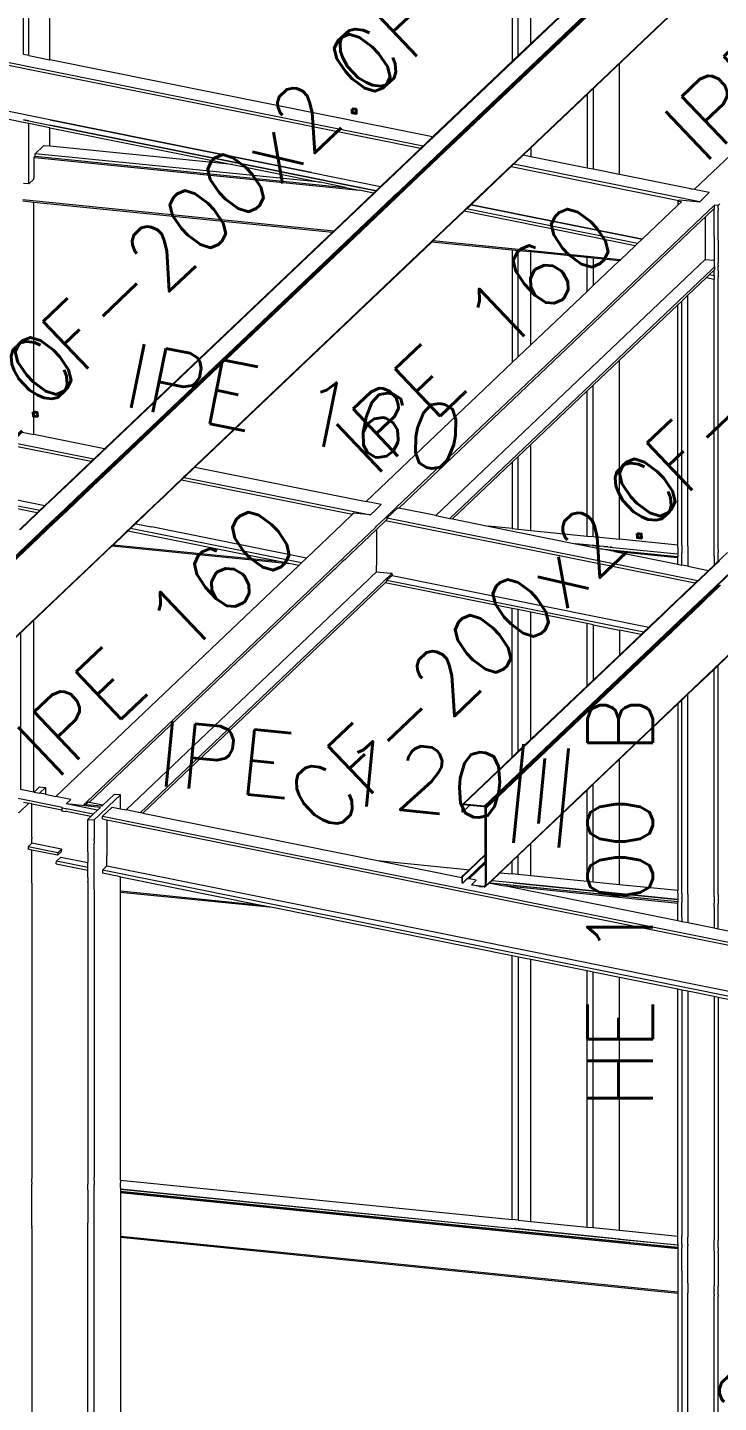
# Model space of a CAD drawing. Header units: millimetres. Extents: x 0 to 42, y 0 to 29.7.
# Drawn here: x 20.135 to 21.759, y 12.523 to 15.756 of the extents above; entities that cross this region are included whole.
import ezdxf
from ezdxf.enums import TextEntityAlignment as Align

# ---------------------------------------------------------------- set-up
doc = ezdxf.new("R2010")
doc.units = ezdxf.units.MM
doc.layers.add('BARRAS_DE_ACERO', color=7, linetype='Continuous', lineweight=9)
doc.layers.add('REFERENCIA_DE_LAS_BARRAS', color=2, linetype='Continuous', lineweight=9)
doc.styles.add('CYPETXT', font='romans__.ttf', dxfattribs={"height": 0.2})

msp = doc.modelspace()

# ---------------------------------------------------------------- linework, layer by layer
at = {"layer": 'BARRAS_DE_ACERO'}
for p, q in [((21.28604, 15.63529), (21.87554, 16.19594)), ((21.28949, 15.63652), (21.87732, 16.19558)), ((21.87939, 16.19516), (21.29088, 15.63545)), ((21.72241, 16.1013), (21.08882, 15.49873)), ((21.08762, 15.49897), (21.70516, 16.0863)), ((21.1407, 15.48828), (21.76271, 16.07986)), ((21.29879, 15.45698), (21.9142, 16.04227)), ((21.92146, 16.04788), (21.29946, 15.4563)), ((20.18762, 15.68024), (20.18762, 16.03427)), ((20.13817, 15.6902), (20.13817, 15.98724)), ((22.3176, 15.96102), (21.70246, 15.37599)), ((21.52614, 15.85683), (21.139, 15.48862)), ((21.06459, 15.4776), (19.85787, 15.72065)), ((20.13817, 15.6902), (20.18762, 15.68024)), ((21.27413, 15.67689), (21.08715, 15.49906)), ((21.46434, 15.61272), (21.52614, 15.6715)), ((21.52614, 15.41064), (21.52614, 15.6715)), ((20.18762, 15.53917), (19.75803, 15.6257)), ((21.11534, 15.47294), (21.28604, 15.63529)), ((21.28949, 15.63652), (21.12009, 15.4754)), ((21.29088, 15.63545), (21.12562, 15.47827)), ((21.46434, 15.61272), (21.45007, 15.59915)), ((21.46434, 15.61272), (21.46434, 15.42309)), ((20.13817, 15.53696), (20.12581, 15.53945)), ((20.12581, 15.53943), (20.13817, 15.53694)), ((20.13817, 15.53694), (20.13817, 15.53696)), ((20.13817, 15.53696), (20.18762, 15.527)), ((20.13817, 15.53694), (20.18762, 15.52698)), ((20.18762, 15.52042), (20.13817, 15.53038)), ((20.13817, 15.38857), (20.13817, 15.53038)), ((20.18762, 15.53917), (20.80265, 15.4153)), ((20.80254, 15.41531), (20.18762, 15.53917)), ((20.18762, 15.52698), (20.18762, 15.527)), ((20.18762, 15.527), (20.68216, 15.4274)), ((20.68183, 15.42743), (20.18762, 15.52698)), ((20.18762, 15.47706), (20.18762, 15.52042)), ((20.96572, 15.38304), (21.08762, 15.49897)), ((21.11814, 15.46683), (21.1407, 15.48828)), ((20.14993, 15.45082), (20.15301, 15.45376)), ((20.17278, 15.47855), (20.15301, 15.45974)), ((20.82262, 15.39252), (20.15301, 15.45974)), ((20.15301, 15.45939), (20.15301, 15.45974)), ((20.15301, 15.45376), (20.15301, 15.45939)), ((20.15302, 15.45376), (20.15301, 15.45376)), ((20.18762, 15.47706), (20.17278, 15.47855)), ((20.97696, 15.39426), (21.05887, 15.47216)), ((21.00306, 15.36172), (21.11437, 15.46758)), ((21.11555, 15.46633), (21.00603, 15.36217)), ((21.00701, 15.36113), (21.11654, 15.4653)), ((21.01068, 15.37341), (21.11052, 15.46835)), ((21.01247, 15.37305), (21.1123, 15.46799)), ((21.11534, 15.47294), (21.11052, 15.46835)), ((21.1123, 15.46799), (21.11712, 15.47258)), ((21.11814, 15.46683), (21.11654, 15.4653)), ((21.11712, 15.47258), (21.12009, 15.4754)), ((21.29921, 15.45568), (21.28206, 15.43936)), ((21.29946, 15.4563), (21.28839, 15.44579)), ((21.29832, 15.45653), (21.29879, 15.45698)), ((21.29954, 15.456), (21.29979, 15.45623)), ((21.3179, 15.47345), (21.29979, 15.45623)), ((21.3179, 15.45258), (21.29979, 15.45623)), ((21.3179, 15.47345), (21.3179, 15.45258)), ((20.14992, 15.4508), (20.15269, 15.45052)), ((20.14992, 15.4508), (20.14992, 15.40246)), ((20.15269, 15.45052), (20.91435, 15.37405)), ((20.61697, 15.43394), (20.82262, 15.39252)), ((20.88748, 15.38601), (20.68183, 15.42743)), ((20.68183, 15.42743), (20.68216, 15.4274)), ((20.68216, 15.4274), (20.88778, 15.38598)), ((21.08346, 15.25219), (21.27575, 15.43507)), ((21.17705, 15.33989), (21.27688, 15.43484)), ((21.27151, 15.42933), (21.27723, 15.43477)), ((21.27151, 15.42933), (21.66561, 15.34996)), ((21.2817, 15.43901), (21.27724, 15.43478)), ((21.28206, 15.43936), (21.2817, 15.43901)), ((21.28235, 15.44004), (21.28172, 15.43944)), ((21.28298, 15.44064), (21.28235, 15.44004)), ((21.28298, 15.44064), (21.28424, 15.44184)), ((21.52614, 15.41064), (21.46434, 15.42309)), ((20.13817, 15.38857), (20.12581, 15.38982)), ((20.80265, 15.4153), (20.96475, 15.38265)), ((20.96475, 15.38265), (20.97677, 15.39407)), ((20.97677, 15.39407), (20.97696, 15.39426)), ((21.69389, 15.37685), (21.52614, 15.41064)), ((20.27298, 14.66501), (21.00031, 15.35674)), ((20.95443, 15.37231), (20.29112, 14.74144)), ((20.95015, 15.36684), (20.29181, 14.74072)), ((20.36192, 14.7564), (20.9944, 15.35792)), ((20.99618, 15.35756), (20.36371, 14.75604)), ((20.8821, 15.38054), (20.91435, 15.37405)), ((20.94847, 15.36718), (20.95416, 15.37258)), ((20.95533, 15.37176), (20.95015, 15.36684)), ((20.96474, 15.38264), (20.95419, 15.37261)), ((20.96501, 15.38237), (20.95443, 15.37231)), ((20.95533, 15.37176), (20.96641, 15.38231)), ((20.96475, 15.38265), (20.96474, 15.38264)), ((20.96501, 15.38237), (20.96521, 15.38256)), ((20.96521, 15.38256), (20.96572, 15.38304)), ((20.96641, 15.38231), (20.96642, 15.38231)), ((20.96643, 15.38232), (20.96642, 15.38231)), ((21.0001, 15.36334), (20.9944, 15.35792)), ((21.00188, 15.36298), (20.99618, 15.35756)), ((21.01068, 15.37341), (21.0001, 15.36334)), ((21.00031, 15.35674), (21.00602, 15.36216)), ((21.00701, 15.36113), (21.0013, 15.3557)), ((21.01247, 15.37305), (21.00188, 15.36298)), ((21.00603, 15.36217), (21.00602, 15.36216)), ((21.73728, 15.36811), (21.69389, 15.37685)), ((21.71472, 15.34666), (21.73728, 15.36811)), ((20.85462, 15.27791), (20.12448, 15.35122)), ((20.12448, 15.34848), (20.14982, 15.34593)), ((20.14982, 15.34593), (20.85202, 15.27544)), ((21.0013, 15.3557), (20.3442, 14.73076)), ((21.17705, 15.33989), (21.08731, 15.25455)), ((21.16683, 15.32978), (21.17738, 15.33981)), ((21.17739, 15.33982), (21.17738, 15.33981)), ((21.5793, 15.25886), (21.17738, 15.33981)), ((21.66561, 15.34996), (21.663, 15.34747)), ((21.66561, 15.34996), (21.66716, 15.35143)), ((21.74752, 15.33684), (21.72055, 15.31119)), ((21.74955, 15.33173), (21.74859, 15.33082)), ((21.74859, 15.2646), (21.74859, 15.32899)), ((21.75625, 15.33811), (21.74955, 15.33877)), ((21.7581, 15.33155), (21.7581, 15.33472)), ((21.7581, 15.33155), (21.7581, 15.32707)), ((21.7581, 15.25673), (21.7581, 15.32707)), ((21.72055, 15.31119), (21.65047, 15.24454)), ((21.72745, 15.31072), (21.71975, 15.3034)), ((21.72971, 15.31287), (21.72745, 15.31072)), ((21.72745, 15.31072), (21.72745, 15.22103)), ((20.85202, 15.27544), (20.31599, 14.76565)), ((20.85202, 15.27544), (20.85462, 15.27791)), ((21.74859, 15.2646), (21.74859, 15.20901)), ((20.51557, 14.7121), (21.08346, 15.25219)), ((21.08731, 15.25455), (20.52828, 14.72289)), ((21.65657, 15.24331), (21.00781, 14.62631)), ((21.08508, 15.25203), (21.08768, 15.25451)), ((21.27413, 15.23305), (21.08508, 15.25203)), ((21.28839, 15.23162), (21.27413, 15.23305)), ((21.27413, 15.23305), (21.27413, 14.96863)), ((21.28839, 14.98219), (21.28839, 15.23162)), ((21.65046, 15.24453), (21.38442, 14.99151)), ((21.56875, 15.24883), (21.5793, 15.25886)), ((21.57931, 15.25887), (21.5793, 15.25886)), ((21.65046, 15.24453), (21.65047, 15.24454)), ((21.7581, 15.25673), (21.7581, 15.20272)), ((21.46434, 15.21396), (21.45007, 15.21539)), ((21.69737, 15.18253), (21.71225, 15.19668)), ((21.71225, 15.19668), (21.72745, 15.21114)), ((21.72745, 15.22103), (21.72745, 15.21114)), ((21.72745, 15.21114), (21.74859, 15.20901)), ((21.74859, 15.20901), (21.74859, 15.20463)), ((21.74859, 15.20463), (21.74859, 15.19374)), ((21.7581, 15.19788), (21.7581, 15.20272)), ((21.7581, 15.19788), (21.7581, 15.19474)), ((21.7581, 15.18745), (21.7581, 15.19474)), ((21.74403, 15.18839), (21.12764, 14.60217)), ((21.73026, 15.16826), (21.74859, 15.16457)), ((21.7369, 15.17457), (21.74859, 15.18569)), ((21.74859, 15.17222), (21.7369, 15.17457)), ((21.74403, 15.18839), (21.74567, 15.18995)), ((21.74567, 15.18995), (21.74955, 15.19364)), ((21.74859, 15.19374), (21.74955, 15.19364)), ((21.74859, 15.17222), (21.74859, 15.18569)), ((21.74859, 15.17222), (21.74859, 15.16457)), ((21.74859, 14.53077), (21.74859, 15.16457)), ((21.7581, 15.18556), (21.7581, 15.18745)), ((21.7581, 15.18556), (21.7581, 15.1703)), ((21.7581, 14.52982), (21.7581, 15.1703)), ((21.46434, 15.14953), (21.45007, 15.13596)), ((21.52614, 14.97413), (21.663, 15.10429)), ((21.663, 15.10429), (21.67251, 15.11333)), ((21.663, 14.53936), (21.663, 15.10429)), ((21.67251, 14.53841), (21.67251, 15.11333)), ((21.28839, 14.98219), (21.3179, 15.01026)), ((20.28451, 14.73571), (19.0778, 14.97876)), ((20.29065, 14.74155), (19.08394, 14.9846)), ((21.27413, 14.96863), (20.93056, 14.64187)), ((21.38442, 14.99151), (21.00172, 14.62754)), ((21.28839, 14.98219), (21.27413, 14.96863)), ((19.2603, 14.81693), (20.17599, 14.63249)), ((19.2603, 14.80321), (20.16408, 14.62116)), ((20.36371, 14.75604), (20.27911, 14.67558)), ((20.33658, 14.7323), (20.36192, 14.7564)), ((20.20085, 14.65614), (20.28451, 14.73571)), ((20.22557, 14.67772), (20.29181, 14.74072)), ((20.29112, 14.74144), (20.22988, 14.6832)), ((20.27499, 14.67373), (20.33658, 14.7323)), ((20.29065, 14.74155), (20.28451, 14.73571)), ((20.3442, 14.73076), (20.28809, 14.67741)), ((20.5134, 14.70874), (20.52828, 14.72289)), ((20.22557, 14.67772), (20.20269, 14.65596)), ((20.20446, 14.65903), (20.22398, 14.6776)), ((20.22988, 14.6832), (20.22398, 14.6776)), ((20.28809, 14.67741), (20.2824, 14.672)), ((20.50293, 14.69878), (20.45858, 14.6566)), ((20.49716, 14.69288), (20.46248, 14.6599)), ((20.50329, 14.69871), (20.49716, 14.69288)), ((20.49716, 14.69288), (20.89908, 14.61193)), ((20.50293, 14.69878), (20.50294, 14.69879)), ((20.50294, 14.69879), (20.5087, 14.70427)), ((20.50765, 14.70457), (20.50758, 14.7045)), ((20.5134, 14.70874), (20.5087, 14.70427)), ((20.17599, 14.63249), (20.20085, 14.65614)), ((20.17646, 14.6324), (20.20137, 14.65609)), ((20.17766, 14.63216), (20.20269, 14.65596)), ((20.20137, 14.65609), (20.20446, 14.65903)), ((20.22192, 14.62325), (20.25118, 14.65108)), ((20.22579, 14.62247), (20.26421, 14.65901)), ((20.26834, 14.65862), (20.22954, 14.62171)), ((20.24241, 14.64068), (20.26222, 14.65952)), ((20.26442, 14.66367), (20.25118, 14.65108)), ((20.26222, 14.65952), (20.26545, 14.66258)), ((20.26558, 14.66032), (20.26421, 14.65901)), ((20.26442, 14.66367), (20.26445, 14.6637)), ((20.26545, 14.66258), (20.27911, 14.67558)), ((20.26771, 14.66235), (20.26558, 14.66032)), ((20.27298, 14.66501), (20.267, 14.65932)), ((20.27329, 14.66765), (20.26817, 14.66278)), ((20.2824, 14.672), (20.26834, 14.65862)), ((20.27329, 14.66765), (20.27449, 14.66879)), ((20.45679, 14.65449), (20.44273, 14.64111)), ((20.45454, 14.65276), (20.44583, 14.64447)), ((20.45454, 14.65276), (20.4564, 14.65453)), ((20.4564, 14.65453), (20.45858, 14.6566)), ((20.46248, 14.6599), (20.45679, 14.65449)), ((20.17646, 14.6324), (20.11653, 14.57541)), ((20.11786, 14.57528), (20.17766, 14.63216)), ((20.16832, 14.57021), (20.22371, 14.62289)), ((20.17058, 14.56998), (20.22579, 14.62247)), ((20.22192, 14.62325), (20.17693, 14.58046)), ((20.18528, 14.57962), (20.22954, 14.62171)), ((20.22371, 14.62289), (20.24241, 14.64068)), ((20.38982, 14.59121), (20.43539, 14.63454)), ((20.43822, 14.63684), (20.39018, 14.59113)), ((20.43539, 14.63454), (20.43588, 14.63501)), ((20.43652, 14.63563), (20.43588, 14.63501)), ((20.4425, 14.6413), (20.43652, 14.63563)), ((20.4427, 14.64109), (20.43822, 14.63684)), ((20.44459, 14.64459), (20.44117, 14.64134)), ((20.44273, 14.64111), (20.4427, 14.64109)), ((20.96613, 14.63471), (20.93056, 14.64187)), ((20.96613, 14.63471), (20.95346, 14.62265)), ((21.00172, 14.62754), (20.97637, 14.60343)), ((21.00513, 14.62685), (20.97978, 14.60274)), ((21.00513, 14.62685), (21.00781, 14.62631)), ((21.09422, 14.6089), (21.00781, 14.62631)), ((20.16636, 14.57041), (20.17693, 14.58046)), ((20.35804, 14.56228), (20.38715, 14.58996)), ((20.35928, 14.56216), (20.38982, 14.59121)), ((20.37672, 14.57833), (20.38864, 14.58966)), ((20.38864, 14.58966), (20.39018, 14.59113)), ((20.38984, 14.58942), (20.38864, 14.58966)), ((20.38984, 14.58942), (20.42622, 14.58209)), ((20.79055, 14.50871), (20.42622, 14.58209)), ((20.79055, 14.50871), (20.87445, 14.58851)), ((20.89908, 14.61193), (20.87445, 14.58851)), ((20.95245, 14.58068), (20.88137, 14.51308)), ((20.95245, 14.58068), (20.95553, 14.58361)), ((20.95507, 14.57615), (20.97634, 14.59637)), ((20.95553, 14.58361), (20.97637, 14.60343)), ((21.70388, 14.44983), (20.97634, 14.59637)), ((21.12764, 14.60217), (21.13374, 14.60094)), ((20.16636, 14.57041), (19.78912, 14.21163)), ((20.15341, 14.55603), (19.79076, 14.21114)), ((20.15567, 14.5558), (19.79215, 14.21007)), ((20.1579, 14.55558), (19.79307, 14.20859)), ((20.1598, 14.55539), (19.7934, 14.20692)), ((19.79868, 14.03028), (20.35804, 14.56228)), ((20.15341, 14.55603), (20.156, 14.55849)), ((20.15826, 14.55826), (20.15567, 14.5558)), ((20.15911, 14.56145), (20.156, 14.55849)), ((20.16048, 14.55804), (20.1579, 14.55558)), ((20.15826, 14.55826), (20.1598, 14.55973)), ((20.16832, 14.57021), (20.15911, 14.56145)), ((20.16137, 14.56122), (20.1598, 14.55973)), ((20.1598, 14.55539), (20.16239, 14.55785)), ((20.16048, 14.55804), (20.1636, 14.561)), ((20.16137, 14.56122), (20.17058, 14.56998)), ((20.1655, 14.56081), (20.16239, 14.55785)), ((20.17281, 14.56975), (20.1636, 14.561)), ((20.1655, 14.56081), (20.1747, 14.56956)), ((20.17281, 14.56975), (20.17282, 14.56976)), ((20.18338, 14.57981), (20.17282, 14.56976)), ((20.18528, 14.57962), (20.1747, 14.56956)), ((20.33638, 14.54038), (20.35928, 14.56216)), ((20.33678, 14.54034), (20.35968, 14.56212)), ((20.37672, 14.57833), (20.37058, 14.57249)), ((20.77864, 14.49738), (20.37672, 14.57833)), ((20.95507, 14.57615), (20.8926, 14.51673)), ((20.95507, 14.57615), (20.95506, 14.49107)), ((21.3179, 14.57401), (21.45007, 14.56074)), ((21.45007, 14.56074), (21.46434, 14.55931)), ((21.46434, 14.55931), (21.52614, 14.5531)), ((20.33638, 14.54038), (20.04785, 14.26596)), ((20.33418, 14.53787), (20.14982, 14.36253)), ((20.33418, 14.53787), (20.33678, 14.54034)), ((20.88125, 14.50594), (20.8926, 14.51673)), ((21.42292, 14.54269), (21.44941, 14.54003)), ((21.42322, 14.54263), (21.42292, 14.54269)), ((21.46262, 14.5387), (21.44941, 14.54003)), ((21.44941, 14.54), (21.45409, 14.53953)), ((21.46262, 14.53868), (21.45409, 14.53953)), ((21.46597, 14.53837), (21.46262, 14.5387)), ((21.46262, 14.53868), (21.46628, 14.53831)), ((21.47133, 14.53781), (21.46628, 14.53831)), ((21.47133, 14.53781), (21.47156, 14.53779)), ((21.47293, 14.53765), (21.47156, 14.53779)), ((21.4732, 14.53763), (21.47293, 14.53765)), ((21.47829, 14.53713), (21.4732, 14.53764)), ((21.47655, 14.53729), (21.47797, 14.53714)), ((21.47829, 14.53713), (21.4798, 14.53699)), ((21.48924, 14.53603), (21.4798, 14.53699)), ((21.48961, 14.53599), (21.48924, 14.53603)), ((21.48961, 14.53599), (21.49898, 14.53505)), ((21.49846, 14.53507), (21.50456, 14.53446)), ((21.49898, 14.53505), (21.51015, 14.53393)), ((21.50737, 14.53418), (21.50456, 14.53446)), ((21.50737, 14.53418), (21.51015, 14.5339)), ((21.51051, 14.5339), (21.51015, 14.53393)), ((21.51015, 14.5339), (21.663, 14.51856)), ((21.51051, 14.5339), (21.663, 14.51859)), ((21.663, 14.53338), (21.663, 14.51859)), ((21.663, 14.51859), (21.663, 14.51856)), ((21.663, 14.51856), (21.663, 14.51258)), ((21.67251, 14.53841), (21.67251, 14.52131)), ((21.67251, 14.51932), (21.67251, 14.52131)), ((21.67251, 14.51764), (21.67251, 14.51932)), ((21.67251, 14.51204), (21.67251, 14.51764)), ((21.74859, 14.52478), (21.74859, 14.53077)), ((21.74859, 14.51367), (21.74859, 14.52478)), ((21.77994, 14.52164), (21.75357, 14.49657)), ((21.7581, 14.52982), (21.7581, 14.52383)), ((21.7581, 14.51272), (21.7581, 14.52383)), ((20.77864, 14.49738), (20.77249, 14.49154)), ((20.77864, 14.49738), (20.79055, 14.50871)), ((20.85269, 14.48581), (20.8498, 14.48306)), ((20.87515, 14.50717), (20.85269, 14.48581)), ((20.8559, 14.48183), (20.85938, 14.48514)), ((20.85938, 14.48514), (20.86508, 14.49056)), ((20.86508, 14.49056), (20.86509, 14.49057)), ((20.8678, 14.49315), (20.86509, 14.49057)), ((20.8678, 14.49315), (20.86935, 14.49462)), ((20.88137, 14.51308), (20.87515, 14.50717)), ((20.95506, 14.47736), (20.95506, 14.49107)), ((21.663, 14.49433), (21.67251, 14.49241)), ((21.67251, 14.49241), (21.67251, 14.51204)), ((21.68703, 14.48949), (21.67251, 14.49241)), ((21.75345, 14.49646), (21.71625, 14.46108)), ((21.76148, 14.50268), (21.7168, 14.46018)), ((21.80691, 14.4949), (21.73266, 14.42428)), ((21.74859, 14.49236), (21.73534, 14.47976)), ((21.75357, 14.49657), (21.75345, 14.49646)), ((21.75773, 14.50105), (21.75657, 14.49995)), ((21.80887, 14.4947), (21.75772, 14.44605)), ((21.7581, 14.5014), (21.75773, 14.50105)), ((21.7581, 14.50302), (21.7581, 14.51272)), ((21.7581, 14.50302), (21.7581, 14.5014)), ((21.75964, 14.50287), (21.7581, 14.5014)), ((20.27412, 13.93556), (20.84365, 14.47721)), ((20.28023, 13.93433), (20.84975, 14.47598)), ((20.36665, 13.91693), (20.93617, 14.45857)), ((20.84365, 14.47721), (20.84979, 14.48305)), ((20.84975, 14.47598), (20.85589, 14.48182)), ((20.8498, 14.48306), (20.84979, 14.48305)), ((20.8559, 14.48183), (20.85589, 14.48182)), ((20.93617, 14.45857), (20.94231, 14.46441)), ((20.94232, 14.46442), (20.94231, 14.46441)), ((20.9541, 14.47563), (20.94232, 14.46442)), ((20.95506, 14.47736), (20.95506, 14.47655)), ((20.96306, 14.47575), (20.98886, 14.47316)), ((20.96957, 14.45184), (20.97572, 14.45769)), ((20.97978, 14.45452), (20.97567, 14.45061)), ((20.97572, 14.45769), (20.98917, 14.47049)), ((20.99168, 14.46819), (20.97976, 14.45686)), ((20.97978, 14.45686), (20.97976, 14.45686)), ((20.97978, 14.45686), (21.58342, 14.33529)), ((20.97978, 14.45452), (20.97978, 14.45686)), ((20.99168, 14.47288), (20.98886, 14.47316)), ((20.99168, 14.46998), (20.99168, 14.46819)), ((20.99168, 14.46819), (21.59533, 14.34661)), ((21.71001, 14.45566), (21.70388, 14.44983)), ((21.71605, 14.4609), (21.70431, 14.44974)), ((21.70503, 14.44899), (21.7168, 14.46018)), ((21.71001, 14.45566), (21.73534, 14.47976)), ((21.71605, 14.4609), (21.71625, 14.46108)), ((20.40616, 13.90897), (20.97567, 14.45061)), ((21.70431, 14.44974), (21.6599, 14.40749)), ((21.66124, 14.40736), (21.67356, 14.41907)), ((21.663, 14.41096), (21.67251, 14.42)), ((21.68, 14.42712), (21.67251, 14.42)), ((21.67356, 14.41907), (21.67409, 14.41957)), ((21.68242, 14.42941), (21.68, 14.42712)), ((21.68242, 14.42941), (21.68703, 14.43381)), ((21.70388, 14.44983), (21.68703, 14.43381)), ((21.72451, 14.41446), (21.73463, 14.42408)), ((21.72736, 14.41477), (21.73691, 14.42385)), ((21.73914, 14.42363), (21.72855, 14.41355)), ((21.74101, 14.42344), (21.73178, 14.41466)), ((21.75772, 14.44605), (21.73463, 14.42408)), ((21.75981, 14.44563), (21.73691, 14.42385)), ((21.73914, 14.42363), (21.74514, 14.42934)), ((21.76354, 14.44488), (21.74101, 14.42344)), ((21.76184, 14.44522), (21.74514, 14.42934)), ((21.71184, 14.40448), (21.20848, 13.92575)), ((21.21012, 13.92526), (21.71269, 14.40322)), ((21.21151, 13.92419), (21.71499, 14.40301)), ((21.21244, 13.92271), (21.71622, 14.40184)), ((21.6594, 14.40754), (21.59533, 14.34661)), ((21.65801, 14.40569), (21.59701, 14.34768)), ((21.61044, 14.35907), (21.66124, 14.40736)), ((21.6599, 14.40749), (21.65801, 14.40569)), ((21.6625, 14.4105), (21.6594, 14.40754)), ((21.6625, 14.4105), (21.663, 14.41096)), ((21.7133, 14.4038), (21.71269, 14.40322)), ((21.7133, 14.4038), (21.72402, 14.414)), ((21.71499, 14.40301), (21.71518, 14.40319)), ((21.7171, 14.40501), (21.71518, 14.40319)), ((21.72021, 14.40563), (21.71622, 14.40184)), ((21.72433, 14.40955), (21.72021, 14.40563)), ((21.72402, 14.414), (21.72451, 14.41446)), ((21.72853, 14.41354), (21.72855, 14.41355)), ((21.46434, 14.3522), (21.45007, 14.35507)), ((21.61044, 14.35907), (21.597, 14.34628)), ((21.15834, 13.93046), (21.59564, 14.34637)), ((21.5965, 14.34579), (21.15998, 13.93062)), ((21.21276, 13.92104), (21.63625, 14.32381)), ((21.46434, 14.3522), (21.52614, 14.33975)), ((21.59533, 14.34661), (21.58342, 14.33529)), ((21.59631, 14.34701), (21.59701, 14.34768)), ((21.597, 14.34628), (21.5965, 14.34579)), ((21.63625, 14.32381), (21.63697, 14.32451)), ((21.63697, 14.32451), (21.64887, 14.33583)), ((21.80764, 14.30385), (21.52614, 14.03613)), ((21.74859, 14.24899), (21.82495, 14.3216)), ((21.74859, 14.24899), (21.22427, 13.75034)), ((21.74859, 14.24728), (21.7581, 14.25632)), ((21.7581, 13.71752), (21.7581, 14.25632)), ((21.3179, 14.08275), (21.45007, 14.20845)), ((21.663, 14.16588), (21.663, 13.72706)), ((21.27413, 14.04112), (21.15695, 13.92967)), ((21.28839, 14.05468), (21.27413, 14.04112)), ((21.52614, 13.7408), (21.52614, 14.03572)), ((20.16307, 13.97095), (20.17733, 13.96951)), ((20.17733, 13.96951), (20.1634, 13.95627)), ((21.46434, 13.74701), (21.46434, 13.97694)), ((20.12539, 13.93511), (20.13841, 13.93249)), ((20.15039, 13.95889), (20.14982, 13.959)), ((20.17733, 13.95346), (20.1634, 13.95627)), ((20.23716, 13.94141), (20.20159, 13.94857)), ((20.23716, 13.94141), (20.22588, 13.93069)), ((20.27412, 13.93556), (20.26765, 13.92941)), ((20.2714, 13.92904), (20.27753, 13.93487)), ((20.28023, 13.93433), (20.27753, 13.93487)), ((20.3123, 13.92787), (20.28023, 13.93433)), ((20.3123, 13.92787), (20.33901, 13.95328)), ((20.35328, 13.95185), (20.32531, 13.92525)), ((20.35328, 13.95185), (20.33901, 13.95328)), ((21.45007, 13.74844), (21.45007, 13.96337)), ((20.14504, 13.93115), (20.13841, 13.93249)), ((20.14504, 13.93115), (20.21555, 13.91695)), ((20.21555, 13.91695), (20.21533, 13.91482)), ((20.21533, 13.91482), (20.22471, 13.91293)), ((20.21599, 13.92128), (20.21555, 13.91695)), ((20.21599, 13.92128), (20.21738, 13.9226)), ((20.21599, 13.92128), (20.21722, 13.92103)), ((20.22061, 13.92034), (20.21722, 13.92103)), ((20.22537, 13.91938), (20.22061, 13.92034)), ((20.22591, 13.91269), (20.22471, 13.91293)), ((20.22537, 13.91938), (20.22595, 13.91926)), ((20.30672, 13.92257), (20.22588, 13.93069)), ((20.29963, 13.91582), (20.22588, 13.93069)), ((20.28403, 13.90098), (20.22591, 13.91269)), ((20.22595, 13.91926), (20.22657, 13.91914)), ((20.28974, 13.90642), (20.22657, 13.91914)), ((20.2714, 13.92904), (20.26765, 13.92941)), ((20.3095, 13.92521), (20.2714, 13.92904)), ((20.28403, 13.90098), (20.28974, 13.90642)), ((20.28974, 13.90642), (20.29963, 13.91582)), ((20.29147, 13.89307), (20.30275, 13.9038)), ((20.30672, 13.92257), (20.29963, 13.91582)), ((20.32531, 13.92525), (20.30275, 13.9038)), ((20.3123, 13.92787), (20.3095, 13.92521)), ((20.3111, 13.90212), (20.33365, 13.92357)), ((20.3111, 13.90212), (20.96394, 13.77063)), ((20.3111, 13.89553), (20.3111, 13.90212)), ((20.35328, 13.91962), (20.36665, 13.91693)), ((20.40005, 13.9102), (20.36665, 13.91693)), ((20.40616, 13.90897), (20.95774, 13.79787)), ((21.1557, 13.92677), (21.15602, 13.92837)), ((21.1557, 13.92677), (21.1557, 13.91203)), ((21.1576, 13.91184), (21.1557, 13.91203)), ((21.15695, 13.92967), (21.15602, 13.92837)), ((21.15695, 13.92967), (21.15834, 13.93046)), ((21.15984, 13.92871), (21.1576, 13.92658)), ((21.1576, 13.92658), (21.15778, 13.92747)), ((21.1576, 13.91184), (21.17388, 13.92732)), ((21.1576, 13.91184), (21.1576, 13.92658)), ((21.15778, 13.92747), (21.15889, 13.92853)), ((21.15778, 13.92747), (21.1583, 13.92819)), ((21.1583, 13.92819), (21.15889, 13.92853)), ((21.15998, 13.93062), (21.15834, 13.93046)), ((21.15907, 13.92863), (21.15889, 13.92853)), ((21.15907, 13.92863), (21.15984, 13.92871)), ((21.15998, 13.92872), (21.15984, 13.92871)), ((21.20848, 13.92575), (21.15998, 13.93062)), ((21.17388, 13.92732), (21.15998, 13.92872)), ((21.20848, 13.92385), (21.17388, 13.92732)), ((21.21012, 13.92526), (21.20848, 13.92575)), ((21.20939, 13.92357), (21.20848, 13.92385)), ((21.20939, 13.92357), (21.21016, 13.92298)), ((21.21151, 13.92419), (21.21012, 13.92526)), ((21.21068, 13.92216), (21.21016, 13.92298)), ((21.21086, 13.92123), (21.21068, 13.92216)), ((21.21086, 13.81232), (21.21086, 13.92123)), ((21.21276, 13.92104), (21.21276, 13.74651)), ((20.14504, 13.86238), (20.14504, 13.87349)), ((20.27721, 13.8945), (20.28403, 13.90098)), ((20.27721, 13.84931), (20.27721, 13.8945)), ((20.3111, 13.89553), (20.32165, 13.8934)), ((20.32165, 13.8934), (20.32165, 13.80933)), ((20.32165, 13.8934), (24.87461, 12.97637)), ((20.13654, 13.8302), (20.14504, 13.83828)), ((20.14504, 13.8587), (20.14504, 13.86238)), ((20.14504, 13.8587), (20.14504, 13.85868)), ((20.14504, 13.85271), (20.14504, 13.85868)), ((20.14504, 13.85271), (20.14504, 13.84945)), ((20.14504, 13.84067), (20.14504, 13.84945)), ((20.14504, 13.8391), (20.14504, 13.84067)), ((20.14504, 13.83828), (20.14504, 13.8391)), ((20.21501, 13.82419), (20.14504, 13.83828)), ((20.29147, 13.8523), (20.29147, 13.84768)), ((20.29147, 13.84543), (20.29147, 13.84768)), ((20.29147, 13.844), (20.29147, 13.84543)), ((20.29147, 13.84398), (20.29147, 13.844)), ((20.29147, 13.84398), (20.29147, 13.83801)), ((20.29147, 13.80693), (20.29147, 13.83801)), ((21.3179, 13.76171), (21.3179, 13.83767)), ((20.14504, 13.82246), (20.13654, 13.82418)), ((20.14504, 13.75055), (20.14504, 13.82246)), ((20.20327, 13.79661), (20.21316, 13.80602)), ((20.20651, 13.81611), (20.20591, 13.8102)), ((20.21316, 13.80602), (20.27721, 13.79312)), ((20.27721, 13.8182), (20.27721, 13.79388)), ((20.29147, 13.79101), (20.29147, 13.80693)), ((20.32165, 13.78493), (20.32165, 13.80933)), ((21.28839, 13.76467), (21.28839, 13.8096)), ((20.20261, 13.79015), (20.20327, 13.79661)), ((20.27721, 13.78172), (20.20327, 13.79661)), ((20.27721, 13.75807), (20.27721, 13.77513)), ((20.32165, 13.78493), (20.3111, 13.7749)), ((20.32165, 13.78493), (24.872, 12.86842)), ((20.95774, 13.79787), (21.1601, 13.77755)), ((21.1557, 13.75986), (21.17295, 13.77627)), ((21.1601, 13.77755), (21.17295, 13.77627)), ((21.21086, 13.79557), (21.1691, 13.75586)), ((21.21086, 13.79448), (21.17013, 13.75575)), ((21.21086, 13.79315), (21.17139, 13.75562)), ((21.17186, 13.75474), (21.21086, 13.79183)), ((21.17285, 13.75455), (21.21086, 13.7907)), ((21.21086, 13.79448), (21.21086, 13.79557)), ((21.21086, 13.79315), (21.21086, 13.79448)), ((21.21086, 13.79183), (21.21086, 13.79315)), ((21.21086, 13.79183), (21.21086, 13.7907)), ((21.21086, 13.7907), (21.21086, 13.74689)), ((20.14504, 13.74458), (20.14504, 13.75055)), ((20.14504, 13.74458), (20.14504, 13.06715)), ((20.27721, 13.75807), (20.27721, 13.74842)), ((20.27721, 13.74699), (20.27721, 13.74842)), ((20.27721, 13.74696), (20.27721, 13.74699)), ((20.27721, 13.74696), (20.27721, 13.73131)), ((20.29147, 13.74699), (20.29147, 13.75664)), ((20.29147, 13.74566), (20.29147, 13.74699)), ((20.29147, 13.74566), (20.29147, 13.74556)), ((20.29147, 13.74556), (20.29147, 13.74553)), ((20.29147, 13.72988), (20.29147, 13.74553)), ((20.35328, 13.75981), (20.3111, 13.7683)), ((20.35328, 13.75981), (20.68391, 13.69321)), ((20.35328, 13.75043), (20.35328, 13.75981)), ((20.35328, 13.73935), (20.35328, 13.75043)), ((20.96394, 13.77063), (24.92372, 12.97307)), ((21.1557, 13.75986), (21.1576, 13.75967)), ((21.1557, 13.75799), (21.1557, 13.74512)), ((21.15572, 13.745), (21.1557, 13.74512)), ((21.1576, 13.74779), (21.1576, 13.75967)), ((21.16861, 13.75539), (21.1576, 13.74492)), ((21.1576, 13.74492), (21.1576, 13.74779)), ((21.15766, 13.74461), (21.16893, 13.75533)), ((21.16861, 13.75539), (21.1691, 13.75586)), ((21.16893, 13.75533), (21.16955, 13.7552)), ((21.17013, 13.75575), (21.16955, 13.7552)), ((21.17071, 13.75497), (21.16955, 13.7552)), ((21.17139, 13.75562), (21.17071, 13.75497)), ((21.18944, 13.75121), (21.17285, 13.75455)), ((21.17816, 13.74049), (21.18944, 13.75121)), ((21.19695, 13.7367), (21.17816, 13.74049)), ((21.17816, 13.74049), (21.19923, 13.73837)), ((21.21086, 13.74689), (21.21086, 13.7397)), ((21.21151, 13.73649), (21.22042, 13.74497)), ((21.22001, 13.74498), (21.21244, 13.73778)), ((21.21276, 13.73939), (21.21276, 13.74651)), ((21.21893, 13.74527), (21.22427, 13.75034)), ((21.66284, 13.70032), (21.2226, 13.74453)), ((21.2228, 13.74449), (21.2226, 13.74453)), ((21.22587, 13.75015), (21.2259, 13.75018)), ((21.27602, 13.74513), (21.22587, 13.75015)), ((21.24563, 13.76894), (21.2259, 13.75018)), ((21.27602, 13.74514), (21.2259, 13.75018)), ((21.663, 13.70629), (21.27602, 13.74514)), ((21.27602, 13.74513), (21.66254, 13.70632)), ((21.663, 13.72706), (21.52614, 13.7408)), ((20.27721, 13.73131), (20.27721, 13.05388)), ((20.29147, 13.72988), (20.29147, 13.05245)), ((20.35328, 13.72641), (20.35328, 13.73935)), ((20.35328, 13.72367), (20.35328, 13.72641)), ((20.35328, 13.72641), (20.68391, 13.69321)), ((20.35328, 13.72367), (20.71101, 13.68775)), ((20.35328, 13.04624), (20.35328, 13.72367)), ((21.19695, 13.7367), (21.20848, 13.73554)), ((21.19923, 13.73837), (21.20848, 13.73744)), ((21.20848, 13.73554), (21.21012, 13.7357)), ((21.2107, 13.73878), (21.20939, 13.73753)), ((21.21016, 13.73797), (21.20939, 13.73753)), ((21.21012, 13.7357), (21.21151, 13.73649)), ((21.21068, 13.73869), (21.21016, 13.73797)), ((21.2107, 13.73878), (21.21068, 13.73869)), ((21.21086, 13.73958), (21.2107, 13.73878)), ((21.21086, 13.7397), (21.21086, 13.73958)), ((21.21244, 13.73778), (21.21151, 13.73649)), ((21.663, 13.69704), (21.25501, 13.738)), ((21.66284, 13.7003), (21.52688, 13.71395)), ((21.663, 13.72107), (21.663, 13.72706)), ((21.663, 13.72107), (21.663, 13.70629)), ((21.67251, 13.72012), (21.67251, 13.72611)), ((21.67251, 13.72012), (21.67251, 13.71119)), ((21.67251, 13.70901), (21.67251, 13.71119)), ((21.67251, 13.70901), (21.67251, 13.70534)), ((21.68703, 13.71866), (21.68703, 13.69789)), ((21.74859, 13.71248), (21.74859, 13.71847)), ((21.74859, 13.71248), (21.74859, 13.6977)), ((21.7581, 13.71752), (21.7581, 13.69675)), ((20.68391, 13.69321), (20.71101, 13.68775)), ((20.71101, 13.68775), (21.27413, 13.57433)), ((21.663, 13.70627), (21.66254, 13.70632)), ((21.663, 13.7003), (21.66284, 13.70032)), ((21.663, 13.70629), (21.663, 13.70627)), ((21.663, 13.65583), (21.663, 13.69704)), ((21.67251, 13.70532), (21.67251, 13.70534)), ((21.67251, 13.70532), (21.67251, 13.69935)), ((21.68703, 13.69789), (21.68703, 13.69787)), ((21.68703, 13.69787), (21.68703, 13.69463)), ((21.68703, 13.69463), (21.68703, 13.65099)), ((21.74859, 13.6977), (21.74859, 13.69768)), ((21.74859, 13.68845), (21.74859, 13.69768)), ((21.74859, 13.68845), (21.74859, 13.63859)), ((21.7581, 13.63667), (21.7581, 13.69675)), ((21.67251, 13.66517), (21.67251, 13.65391)), ((21.27413, 13.57433), (21.28839, 13.57146)), ((21.27413, 12.95377), (21.27413, 13.57433)), ((21.28839, 13.57146), (21.3179, 13.56552)), ((21.28839, 13.57146), (21.28839, 12.95234)), ((21.3179, 13.56552), (21.45007, 13.5389)), ((21.3179, 12.94938), (21.3179, 13.56552)), ((21.45007, 13.5389), (21.46434, 13.53603)), ((21.45007, 12.93611), (21.45007, 13.5389)), ((21.46434, 13.53603), (21.52614, 13.52358)), ((21.46434, 12.93468), (21.46434, 13.53603)), ((21.52614, 12.92847), (21.52614, 13.52358)), ((21.52614, 13.52358), (21.663, 13.49601)), ((21.663, 12.91473), (21.663, 13.49601)), ((21.663, 13.49601), (21.67251, 13.49409)), ((21.67251, 13.49409), (21.67251, 12.91378)), ((21.67251, 13.49409), (21.68703, 13.49117)), ((21.68703, 13.49117), (21.68703, 12.91232)), ((21.68703, 13.49117), (21.74859, 13.47877)), ((21.74859, 13.47877), (21.74859, 12.90614)), ((21.74859, 13.47877), (21.7581, 13.47685)), ((21.7581, 13.47685), (21.7581, 12.90519)), ((21.7581, 13.47685), (21.78901, 13.47062)), ((20.14504, 13.06715), (20.14504, 13.06117)), ((20.14504, 13.06117), (20.14504, 13.05006)), ((20.14504, 13.04641), (20.14504, 13.05006)), ((20.14504, 13.04641), (20.14504, 13.04637)), ((20.14504, 13.04043), (20.14504, 13.04637)), ((20.14504, 13.04043), (20.14504, 13.03715)), ((20.14504, 12.93829), (20.14504, 13.03715)), ((20.27721, 13.05388), (20.27721, 13.0479)), ((20.27721, 13.0479), (20.27721, 13.03679)), ((20.27721, 13.02716), (20.27721, 13.03679)), ((20.29147, 13.04647), (20.29147, 13.05245)), ((20.29147, 13.04647), (20.29147, 13.03536)), ((20.35328, 13.04624), (21.27413, 12.95377)), ((20.35328, 13.04624), (20.35328, 13.04026)), ((20.35328, 13.02915), (20.35328, 13.04026)), ((20.27721, 13.02388), (20.27721, 13.02716)), ((20.27721, 13.02388), (20.27721, 12.94579)), ((20.35328, 13.0255), (20.35328, 13.02546)), ((20.35328, 13.02546), (20.35328, 13.01952)), ((20.35328, 13.01952), (21.54904, 12.89946)), ((20.35328, 13.01949), (20.35328, 13.01952)), ((20.14504, 12.93829), (20.14504, 12.93825)), ((20.14504, 12.93825), (20.14504, 12.93502)), ((20.14504, 12.93229), (20.14504, 12.93502)), ((20.14504, 12.93229), (20.14504, 12.25489)), ((20.27721, 12.94579), (20.27721, 12.94577)), ((20.27721, 12.93465), (20.27721, 12.94577)), ((20.27721, 12.92175), (20.27721, 12.93465)), ((20.29147, 12.91759), (20.29147, 12.93326)), ((21.28839, 12.95234), (21.27413, 12.95377)), ((21.2811, 12.9323), (21.66188, 12.89406)), ((21.28839, 12.95234), (21.3179, 12.94938)), ((21.3179, 12.94938), (21.45007, 12.93611)), ((21.45007, 12.93611), (21.46434, 12.93468)), ((21.46434, 12.93468), (21.52614, 12.92847)), ((20.27721, 12.91902), (20.27721, 12.92175)), ((20.27721, 12.24162), (20.27721, 12.91902)), ((20.29147, 12.24019), (20.29147, 12.91759)), ((20.35328, 12.91411), (20.35328, 12.91138)), ((21.663, 12.7826), (20.35328, 12.91411)), ((21.52568, 12.90779), (21.663, 12.894)), ((21.52614, 12.92847), (21.663, 12.91473)), ((21.55029, 12.89934), (21.54904, 12.89946)), ((21.54904, 12.89941), (21.55203, 12.89911)), ((21.55029, 12.89934), (21.66299, 12.88802)), ((21.663, 12.90875), (21.663, 12.91473)), ((21.663, 12.89764), (21.663, 12.90875)), ((21.67251, 12.9078), (21.67251, 12.91378)), ((21.67251, 12.90108), (21.67251, 12.9078)), ((21.67251, 12.89669), (21.67251, 12.90108)), ((21.68703, 12.90634), (21.68703, 12.91232)), ((21.68703, 12.89523), (21.68703, 12.90634)), ((21.74859, 12.90016), (21.74859, 12.90614)), ((21.74859, 12.88905), (21.74859, 12.90016)), ((21.7581, 12.89921), (21.7581, 12.90519)), ((21.663, 12.88797), (21.55203, 12.89911)), ((21.663, 12.88802), (21.66299, 12.88802)), ((21.663, 12.89395), (21.663, 12.88802)), ((21.663, 12.88802), (21.663, 12.88797)), ((21.663, 12.88797), (21.663, 12.88474)), ((21.67251, 12.89669), (21.67251, 12.89305)), ((21.67251, 12.893), (21.67251, 12.89305)), ((21.67251, 12.893), (21.67251, 12.88707)), ((21.67251, 12.88702), (21.67251, 12.88707)), ((21.67251, 12.83321), (21.67251, 12.88702)), ((21.68703, 12.89523), (21.68703, 12.89159)), ((21.68703, 12.89159), (21.68703, 12.89154)), ((21.68703, 12.80423), (21.68703, 12.88556)), ((21.74859, 12.88541), (21.74859, 12.88905)), ((21.74859, 12.88541), (21.74859, 12.88536)), ((21.74859, 12.87943), (21.74859, 12.88536)), ((21.74859, 12.87943), (21.74859, 12.87938)), ((21.74859, 12.87938), (21.74859, 12.79806)), ((21.7581, 12.8881), (21.7581, 12.89921)), ((21.7581, 12.8881), (21.7581, 12.88446)), ((21.7581, 12.88441), (21.7581, 12.88446)), ((21.7581, 12.88441), (21.7581, 12.87848)), ((21.7581, 12.87848), (21.7581, 12.87843)), ((21.7581, 12.8752), (21.7581, 12.87843)), ((21.7581, 12.8752), (21.7581, 12.7971)), ((21.67251, 12.83321), (21.67251, 12.80569)), ((21.67251, 12.80569), (21.67251, 12.77892)), ((21.663, 12.7826), (21.663, 12.77987)), ((21.663, 12.77987), (21.663, 12.14358)), ((21.67251, 12.77892), (21.67251, 12.11292)), ((21.68703, 12.78342), (21.68703, 12.78019)), ((21.68703, 12.77746), (21.68703, 12.78019)), ((21.68703, 12.12673), (21.68703, 12.77746)), ((21.74859, 12.79803), (21.74859, 12.79806)), ((21.74859, 12.78839), (21.74859, 12.79803)), ((21.74859, 12.78839), (21.74859, 12.78695)), ((21.74859, 12.78695), (21.74859, 12.78691)), ((21.74859, 12.77728), (21.74859, 12.78691)), ((21.74859, 12.77724), (21.74859, 12.77728)), ((21.74859, 12.77724), (21.74859, 12.77401)), ((21.74859, 12.77128), (21.74859, 12.77401)), ((21.74859, 12.16032), (21.74859, 12.77128)), ((21.7581, 12.7971), (21.7581, 12.79708)), ((21.7581, 12.78744), (21.7581, 12.79708)), ((21.7581, 12.786), (21.7581, 12.78744)), ((21.7581, 12.78596), (21.7581, 12.786)), ((21.7581, 12.77633), (21.7581, 12.78596)), ((21.7581, 12.77629), (21.7581, 12.77633)), ((21.7581, 12.77629), (21.7581, 12.77306)), ((21.7581, 12.77033), (21.7581, 12.77306)), ((21.7581, 12.22641), (21.7581, 12.77033))]:
    msp.add_line(p, q, dxfattribs=at)
for points in [[(21.27413, 16.17119), (21.27413, 15.67689), (21.28839, 15.69045)], [(21.3179, 15.71852), (21.28839, 15.69045), (21.28839, 16.16832), (21.27413, 16.17119)], [(21.46434, 15.85779), (21.45007, 15.84422), (21.3179, 15.71852), (21.3179, 16.16238), (21.28839, 16.16832)], [(22.3176, 15.96102), (21.91568, 16.04197), (21.52614, 15.6715)], [(20.13817, 15.6902), (20.12581, 15.69269), (20.12581, 15.97548)], [(21.06459, 15.4776), (21.05887, 15.47216), (19.85216, 15.71522)], [(21.06459, 15.4776), (21.08715, 15.49906), (20.18762, 15.68024)], [(21.3179, 15.47345), (21.45007, 15.59915), (21.45007, 15.42596)], [(20.13817, 15.53038), (20.12581, 15.53287), (20.02185, 15.55381)], [(20.18762, 15.52042), (20.61697, 15.43394), (20.18762, 15.47706)], [(20.96643, 15.38232), (20.96787, 15.38369), (21.06626, 15.47727), (21.07109, 15.48186), (21.08882, 15.49873)], [(21.11556, 15.46633), (21.11556, 15.46633), (21.11644, 15.46717), (21.11644, 15.46717), (21.139, 15.48862)], [(20.15302, 15.45376), (20.8821, 15.38054), (20.82262, 15.39252)], [(21.12562, 15.47827), (21.11438, 15.46758), (21.11437, 15.46758)], [(21.27575, 15.43507), (21.28106, 15.44012), (21.29832, 15.45653)], [(21.29954, 15.456), (21.29927, 15.45574), (21.29925, 15.45572), (21.29923, 15.4557), (21.29921, 15.45568)], [(20.14993, 15.45082), (20.14991, 15.4508), (20.14992, 15.4508)], [(21.27151, 15.42933), (21.17739, 15.33982), (21.57931, 15.25887), (21.663, 15.33847)], [(21.28172, 15.43944), (21.27689, 15.43485), (21.27688, 15.43484)], [(21.66716, 15.35143), (21.71472, 15.34666), (21.27724, 15.43478), (21.27723, 15.43477)], [(21.28839, 15.44579), (21.2859, 15.44342), (21.28424, 15.44184)], [(21.46434, 15.42309), (21.45007, 15.42596), (21.3179, 15.45258)], [(20.13817, 15.38857), (20.14992, 15.39974), (20.14992, 15.40246)], [(20.80265, 15.4153), (20.80254, 15.41531), (20.96474, 15.38264)], [(21.00306, 15.36172), (20.35457, 14.74496), (20.27449, 14.66879)], [(20.85462, 15.27791), (20.94847, 15.36718), (20.91435, 15.37405)], [(20.94694, 15.37403), (20.88748, 15.38601), (20.88778, 15.38598)], [(20.88778, 15.38598), (20.94731, 15.37399), (20.94694, 15.37403), (20.95416, 15.37258)], [(20.95416, 15.37258), (20.95419, 15.37261), (20.94731, 15.37399)], [(21.69389, 15.37685), (21.6939, 15.37686), (21.70246, 15.37599)], [(20.11891, 14.80535), (20.14982, 14.79912), (20.14982, 15.34593)], [(21.56303, 15.24339), (21.16111, 15.32434), (21.08768, 15.25451)], [(21.56875, 15.24883), (21.16683, 15.32978), (21.16111, 15.32434)], [(21.747, 15.32931), (21.74859, 15.32899), (21.74859, 15.33082), (21.747, 15.32931), (21.72971, 15.31287)], [(21.74955, 15.33644), (21.74955, 15.33877), (21.74752, 15.33684)], [(21.74955, 15.33173), (21.74955, 15.33644), (21.74955, 15.33643)], [(21.75625, 15.33811), (21.7581, 15.33792), (21.76192, 15.34156)], [(21.7581, 15.33472), (21.7581, 15.33549), (21.7581, 15.33792)], [(21.65657, 15.24331), (21.67251, 15.25846), (21.71975, 15.3034)], [(21.08508, 15.25203), (20.52864, 14.72282), (20.93056, 14.64187)], [(21.52561, 15.2078), (21.52822, 15.21028), (21.08768, 15.25451)], [(21.3179, 15.01026), (21.3179, 15.22866), (21.28839, 15.23162)], [(21.3179, 15.01026), (21.45007, 15.13596), (21.45007, 15.21539), (21.3179, 15.22866)], [(21.56875, 15.24883), (21.56303, 15.24339), (21.52822, 15.21028)], [(21.69737, 15.18253), (21.09422, 14.6089), (21.12764, 14.60217)], [(21.68703, 15.12714), (21.73026, 15.16826), (21.7369, 15.17457)], [(21.74859, 15.18569), (21.74955, 15.1866), (21.74955, 15.18728)], [(21.74955, 15.19364), (21.74955, 15.18917), (21.74955, 15.18728)], [(21.68703, 14.53695), (21.68703, 15.12714), (21.67251, 15.11333)], [(21.663, 14.53338), (21.663, 14.53936), (21.52614, 14.5531), (21.52614, 14.97413), (21.46434, 14.91536)], [(21.46434, 14.55931), (21.46434, 14.91536), (21.45007, 14.90179)], [(21.45007, 14.56074), (21.45007, 14.90179), (21.3179, 14.77609)], [(20.21738, 13.9226), (15.57623, 14.85739), (15.57623, 14.85137)], [(20.29065, 14.74155), (20.31599, 14.76565), (20.14982, 14.79912)], [(21.3179, 14.57401), (21.3179, 14.77609), (21.28839, 14.74802)], [(21.28839, 14.57697), (21.28839, 14.74802), (21.27413, 14.73446)], [(20.52864, 14.72282), (20.5033, 14.69872), (20.50329, 14.69871), (20.94069, 14.61062)], [(20.51557, 14.7121), (20.50784, 14.70475), (20.50765, 14.70457)], [(21.27413, 14.73446), (21.13374, 14.60094), (21.21732, 14.5841)], [(21.27413, 14.73446), (21.27413, 14.5784), (21.28839, 14.57697), (21.3179, 14.57401)], [(20.11601, 14.57546), (20.14, 14.59827), (20.15793, 14.61532), (19.71118, 14.7053)], [(20.50758, 14.7045), (20.50181, 14.69901), (20.45517, 14.65465), (20.44459, 14.64459)], [(20.18338, 14.57981), (20.22781, 14.62206), (20.267, 14.65932)], [(20.27499, 14.67373), (20.27407, 14.67285), (20.26445, 14.6637)], [(20.26772, 14.66235), (20.26772, 14.66235), (20.26817, 14.66278)], [(20.17599, 14.63249), (20.16408, 14.62116), (20.15793, 14.61532)], [(20.38715, 14.58996), (20.3887, 14.59143), (20.44117, 14.64134)], [(20.4425, 14.6413), (20.44317, 14.64194), (20.44583, 14.64447)], [(20.95346, 14.62265), (20.94079, 14.6106), (20.94069, 14.61062), (20.9018, 14.61452), (20.89908, 14.61193)], [(21.71001, 14.45566), (20.97978, 14.60274), (20.97978, 14.59964), (20.97634, 14.59637)], [(21.27413, 14.5784), (21.21732, 14.5841), (21.42292, 14.54269)], [(20.33678, 14.54034), (20.72243, 14.50162), (20.37058, 14.57249), (20.35968, 14.56212)], [(20.33418, 14.53787), (20.74948, 14.49617), (20.72243, 14.50162)], [(21.44941, 14.54), (21.42322, 14.54263), (21.4824, 14.53071)], [(21.46597, 14.53837), (21.47004, 14.53796), (21.47156, 14.5378), (21.4732, 14.53764)], [(21.47655, 14.53729), (21.47533, 14.53741), (21.47355, 14.53759), (21.4732, 14.53763)], [(21.49846, 14.53507), (21.49679, 14.53524), (21.48924, 14.536), (21.47797, 14.53714)], [(21.51446, 14.52425), (21.4824, 14.53071), (21.66285, 14.51259)], [(21.68703, 14.53695), (21.68703, 14.48949), (21.73534, 14.47976)], [(20.20159, 13.94857), (20.77249, 14.49154), (20.74948, 14.49617)], [(20.88125, 14.50594), (20.87565, 14.50061), (20.86935, 14.49462)], [(21.66277, 14.50936), (21.663, 14.50933), (21.663, 14.50934)], [(21.663, 14.50934), (21.663, 14.51258), (21.66285, 14.51259)], [(21.74859, 14.51367), (21.74859, 14.49236), (21.75331, 14.49684)], [(21.75331, 14.49684), (21.75335, 14.49688), (21.75375, 14.49726), (21.75657, 14.49995)], [(20.40616, 13.90897), (20.40005, 13.9102), (20.96957, 14.45184)], [(20.9541, 14.47563), (20.95506, 14.47655), (20.96306, 14.47575)], [(20.99168, 14.46998), (20.99168, 14.47288), (20.98917, 14.47049)], [(21.27413, 14.04112), (21.27413, 14.3905), (20.97567, 14.45061)], [(21.70503, 14.44899), (21.67492, 14.42037), (21.67409, 14.41957)], [(21.71184, 14.40448), (21.72206, 14.4142), (21.73266, 14.42428)], [(21.3179, 14.08275), (21.28839, 14.05468), (21.28839, 14.38763), (21.27413, 14.3905)], [(21.3179, 14.08275), (21.3179, 14.38169), (21.28839, 14.38763)], [(21.73178, 14.41466), (21.72122, 14.40462), (21.7181, 14.40165), (21.64887, 14.33583)], [(21.7171, 14.40501), (21.72631, 14.41377), (21.72736, 14.41477)], [(21.72434, 14.40955), (21.72434, 14.40955), (21.72853, 14.41354)], [(21.46434, 14.22202), (21.45007, 14.20845), (21.45007, 14.35507), (21.3179, 14.38169)], [(21.46434, 14.3522), (21.46434, 14.22202), (21.52614, 14.2808)], [(21.57729, 14.32945), (21.52614, 14.33975), (21.52614, 14.2808)], [(21.58342, 14.33529), (21.57729, 14.32945), (21.52614, 14.2808)], [(21.59564, 14.34637), (21.5958, 14.34652), (21.5958, 14.34652), (21.59631, 14.34701)], [(21.78901, 13.71442), (21.78901, 14.28572), (21.7581, 14.25632)], [(21.74859, 13.71847), (21.74859, 14.24728), (21.68703, 14.18873)], [(21.27413, 13.79604), (21.28839, 13.8096), (21.3179, 13.83767), (21.45007, 13.96337), (21.46434, 13.97694), (21.52614, 14.03572), (21.663, 14.16588)], [(21.67251, 13.72611), (21.67251, 14.17492), (21.663, 14.16588)], [(21.68703, 13.71866), (21.68703, 13.72465), (21.68703, 14.18873), (21.67251, 14.17492)], [(21.22001, 13.74498), (21.22548, 13.75019), (21.52614, 14.03613)], [(20.16307, 13.97095), (20.15039, 13.95889), (20.1634, 13.95627)], [(20.17733, 13.96951), (20.17733, 13.95346), (20.20159, 13.94857)], [(20.33365, 13.92357), (20.35328, 13.91962), (20.35328, 13.95185)], [(20.10126, 13.91217), (20.11553, 13.91073), (20.13841, 13.93249)], [(20.14504, 13.87349), (20.14504, 13.87947), (20.14504, 13.93115)], [(21.21276, 13.92104), (21.21244, 13.92271), (21.21151, 13.92419)], [(20.27721, 13.8945), (20.29147, 13.89307), (20.29147, 13.8523)], [(20.27721, 13.8182), (20.27721, 13.83187), (20.27721, 13.84931)], [(20.21501, 13.82419), (20.20651, 13.81611), (20.13654, 13.8302), (20.13654, 13.82418)], [(20.21501, 13.82419), (20.21441, 13.81828), (20.20591, 13.8102), (20.14504, 13.82246)], [(21.21086, 13.79557), (21.21086, 13.81033), (21.1576, 13.75967)], [(21.21086, 13.81033), (21.21086, 13.81232), (21.17295, 13.77627)], [(20.20261, 13.79015), (20.27721, 13.77513), (20.27721, 13.78172)], [(20.27721, 13.78172), (20.27721, 13.79312), (20.27721, 13.79388)], [(20.29147, 13.75664), (20.29147, 13.77885), (20.29147, 13.79101)], [(22.84221, 13.26508), (20.3111, 13.7749), (20.3111, 13.7683)], [(20.95774, 13.79787), (21.1557, 13.75799), (21.1557, 13.75986)], [(21.28839, 13.76467), (21.27413, 13.7661), (21.27413, 13.79604), (21.24563, 13.76894), (21.27413, 13.7661)], [(21.15572, 13.745), (21.15766, 13.74461), (21.1576, 13.74492)], [(21.17285, 13.75455), (21.17186, 13.75474), (21.17071, 13.75497)], [(21.21893, 13.74527), (21.21276, 13.73939), (21.21244, 13.73778)], [(21.22587, 13.75015), (21.22042, 13.74497), (21.2226, 13.74453)], [(21.52688, 13.71395), (21.2228, 13.74449), (21.25501, 13.738)], [(21.52614, 13.7408), (21.46434, 13.74701), (21.45007, 13.74844), (21.3179, 13.76171), (21.28839, 13.76467)], [(21.21086, 13.7397), (21.20848, 13.73744), (21.20939, 13.73753)], [(22.29308, 13.52891), (22.26602, 13.53436), (21.78901, 13.63044), (21.7581, 13.63667), (21.74859, 13.63859), (21.68703, 13.65099), (21.67251, 13.65391), (21.663, 13.65583), (21.25501, 13.738)], [(21.663, 13.69704), (21.663, 13.70028), (21.66284, 13.7003)], [(21.663, 13.70627), (21.663, 13.7003), (21.663, 13.70028)], [(21.67251, 13.66517), (21.67251, 13.69933), (21.67251, 13.69935)], [(20.29147, 12.93326), (20.29147, 12.9347), (20.29147, 12.94436), (20.29147, 13.03536)], [(20.35328, 13.02915), (20.35328, 13.0255), (21.27942, 12.93252)], [(20.35328, 13.02546), (21.27942, 12.93247), (21.2811, 12.9323)], [(21.54904, 12.89941), (20.35328, 13.01949), (20.35328, 13.01624)], [(21.663, 12.88474), (20.35328, 13.01624), (20.35328, 12.93815), (20.35328, 12.91411)], [(21.52568, 12.90779), (21.28242, 12.93222), (21.27942, 12.93252)], [(21.663, 12.77987), (20.35328, 12.91138), (20.35328, 12.23398)], [(21.663, 12.89764), (21.663, 12.894), (21.663, 12.89395), (21.66188, 12.89406)], [(21.663, 12.88474), (21.663, 12.80664), (21.663, 12.7826)], [(21.68703, 12.88556), (21.68703, 12.88561), (21.68703, 12.89154)], [(21.68703, 12.80423), (21.68703, 12.80421), (21.68703, 12.78342)]]:
    msp.add_lwpolyline(points, dxfattribs=at)
for points in [[(21.67156, 15.34661), (21.663, 15.34747), (21.663, 15.33847), (21.67156, 15.34661)], [(21.46434, 15.21396), (21.46434, 15.14953), (21.52561, 15.2078), (21.46434, 15.21396)], [(21.663, 14.49433), (21.663, 14.50933), (21.66277, 14.50936), (21.51446, 14.52425), (21.663, 14.49433)], [(20.11891, 14.33313), (20.11891, 13.96523), (20.14982, 13.959), (20.14982, 14.36253), (20.11891, 14.33313)]]:
    msp.add_lwpolyline(points, close=True, dxfattribs=at)

# ---------------------------------------------------------------- texts
at = {"layer": 'REFERENCIA_DE_LAS_BARRAS', "style": 'CYPETXT'}
for s, rotation, width, p, p2 in [('CF-200x2.0', 43.60023, 0.812714, (20.93905, 15.58342), (21.79122, 16.39493)), ('IPE 160', 43.60023, 0.844169, (21.72179, 15.42965), (22.30511, 15.98514)), ('CF-200x2.0', 43.60023, 0.812714, (20.16651, 14.84868), (21.01867, 15.6602)), ('CF-200x2.0', 43.60023, 0.812714, (21.58587, 14.5628), (22.43804, 15.37432)), ('IPE 160', 43.60023, 0.844169, (20.94925, 14.69491), (21.53256, 15.2504)), ('CF-200x2.0', 43.60023, 0.812714, (19.41714, 14.136), (20.26931, 14.94751)), ('IPE 160', 348.59954, 0.844169, (20.35323, 14.867), (21.14284, 14.70778)), ('CF-200x2.0', 43.60023, 0.812714, (20.8365, 13.85011), (21.68867, 14.66163)), ('IPE 160', 43.60023, 0.844169, (20.19988, 13.98222), (20.7832, 14.53772)), ('HE 100 B', 90, 0.776302, (21.60428, 13.21406), (21.60428, 14.18156)), ('IPE 120|I|', 354.30072, 0.866546, (20.43437, 13.97472), (21.415, 13.87685)), ('IPE 240|I|', 43.60023, 0.866546, (21.52445, 12.12827), (22.23812, 12.8079))]:
    msp.add_text(s, height=0.153333, rotation=rotation, dxfattribs=dict(at, width=width)).set_placement(p, p2, align=Align.FIT)

doc.saveas('drawing.dxf')
